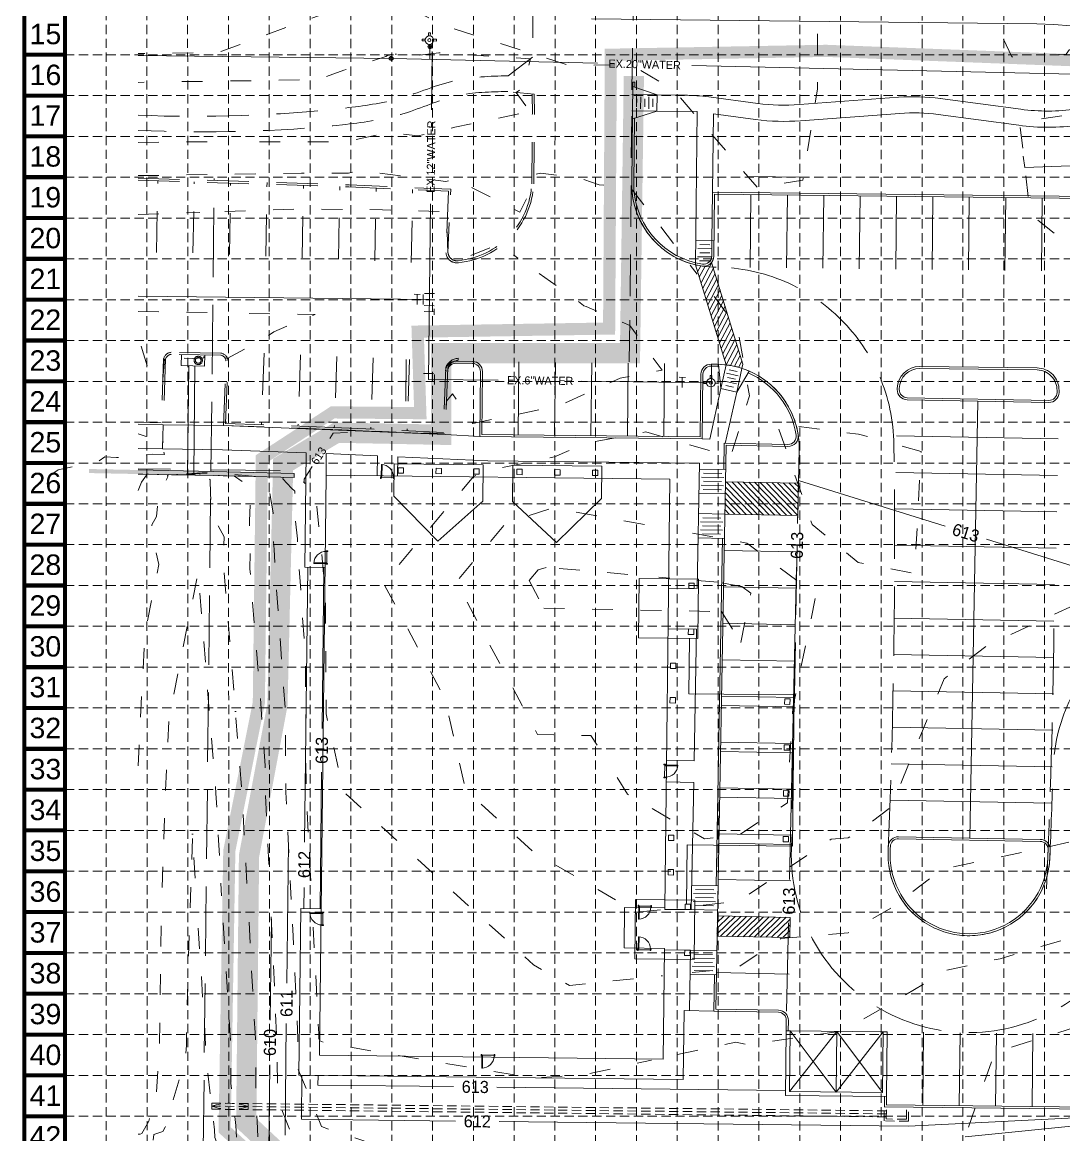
# Model space of a CAD drawing. Header units: feet. Extents: x 1898 to 2302, y -2928 to -2281.
# Drawn here: x 1897.6 to 2155.1, y -2709.8 to -2434.9 of the extents above; entities that cross this region are included whole.
import ezdxf
from ezdxf.enums import TextEntityAlignment as Align

# ---------------------------------------------------------------- set-up
doc = ezdxf.new("R2010")
doc.units = ezdxf.units.FT
doc.header["$MEASUREMENT"] = 0
for name, pattern in [('DGN Style 2', [17.110434, 10.26626, -6.844173]), ('DGN Style 3', [23.954607, 17.110434, -6.844173]), ('DGN Style 5', [11.977304, 5.13313, -6.844173]), ('HIDDEN', [1.143, 0.762, -0.381])]:
    doc.linetypes.add(name, pattern=pattern)
doc.layers.get('0').update_dxf_attribs({"lineweight": 0})
for name, color, linetype in [('BASE', 7, 'Continuous'), ('GRID', 254, 'HIDDEN'), ('SILT FENCE', 200, 'Continuous')]:
    doc.layers.add(name, color=color, linetype=linetype)
for name, color, linetype, lineweight in [('Level 1', 7, 'Continuous', 0), ('Level 17', 7, 'Continuous', 0), ('Level 25', 7, 'Continuous', 0), ('Level 35', 7, 'Continuous', 0), ('Level 38', 7, 'Continuous', 0), ('Level 4', 7, 'Continuous', 0), ('Level 41', 7, 'Continuous', 0), ('Level 43', 7, 'Continuous', 0), ('Level 5', 7, 'Continuous', 0), ('LIMITS OF DISTURBANCE', 1, 'HIDDEN', 0)]:
    doc.layers.add(name, color=color, linetype=linetype, lineweight=lineweight)
doc.styles.get("Standard").update_dxf_attribs({"font": 'ARIAL.TTF'})
doc.styles.add('Style-ENGINEERING', font='ENGINEERING.shx')

# ---------------------------------------------------------------- blocks, each defined once
blk = doc.blocks.new('Opening-Door_Single')
at = {"color": 0, "linetype": 'ByBlock', "lineweight": -2}
blk.add_line((0.508, -0.60325), (9.652, -0.60325), dxfattribs=at)
at = {"color": 0, "linetype": 'ByBlock', "lineweight": -2, "flags": 128}
for points in [[(0.508, 0), (0, 0), (0, -1.2065), (0.508, -1.2065)], [(10.16, 0), (9.652, 0), (9.652, -1.2065), (10.16, -1.2065)], [(1.016, -1.2065), (0.508, -1.2065), (0.508, -10.3505), (1.016, -10.3505)]]:
    blk.add_lwpolyline(points, close=True, dxfattribs=at)
at = {"color": 0, "linetype": 'ByBlock', "lineweight": -2}
blk.add_arc((0.508, -1.2065), 9.144, 270, 360, dxfattribs=at)

msp = doc.modelspace()

# ---------------------------------------------------------------- hatches: boundary and pattern name
at = {"layer": 'Level 35', "linetype": 'DGN Style 2', "lineweight": 0}
h = msp.add_hatch(dxfattribs=at)
h.set_pattern_fill('AR-SAND', scale=0.164042, style=0)
h.set_pattern_definition([(396.84639, (0, 0), (-0.02050459, 0.9637085), [0, -0.76, 0, -0.85, 0, -0.8125]), (366.84639, (0, 0), (0.90092747, 1.40088693), [0, -0.41, 0, -0.685, 0, -0.2625]), (686.84639, (-0.615, 0.007), (1.5570019, -0.01493281), [0, -0.25, 0, -0.9, 0, -1.175]), (676.84639, (-0.615, 0.007), (1.5079715, 0.42166316), [0, -0.125, 0, -0.59, 0, -0.675])])
h.paths.add_polyline_path([(1964.88, -2546.38), (1944.91, -2545.89), (1914.11, -2545.27), (1914.09, -2546.27), (1944.89, -2546.89), (1964.85, -2547.38)])

# ---------------------------------------------------------------- linework, layer by layer
at = {"layer": 'BASE', "const_width": 1.01}
for points in [[(2301.68, -2927.16), (2301.68, -2281.48), (1898.13, -2281.48), (1898.13, -2927.16)], [(2291.59, -2917.07), (2291.59, -2291.57), (1908.22, -2291.57), (1908.22, -2917.07)]]:
    msp.add_lwpolyline(points, close=True, dxfattribs=at)
for points in [[(1908.22, -2442.9), (1898.13, -2442.9)], [(1908.22, -2452.99), (1898.13, -2452.99)], [(1908.22, -2463.08), (1898.13, -2463.08)], [(1908.22, -2473.16), (1898.13, -2473.16)], [(1908.22, -2483.25), (1898.13, -2483.25)], [(1908.22, -2493.34), (1898.13, -2493.34)], [(1908.22, -2503.43), (1898.13, -2503.43)], [(1908.22, -2513.52), (1898.13, -2513.52)], [(1908.22, -2523.61), (1898.13, -2523.61)], [(1908.22, -2533.7), (1898.13, -2533.7)], [(1908.22, -2543.79), (1898.13, -2543.79)], [(1908.22, -2553.87), (1898.13, -2553.87)], [(1908.22, -2563.96), (1898.13, -2563.96)], [(1908.22, -2574.05), (1898.13, -2574.05)], [(1908.22, -2584.14), (1898.13, -2584.14)], [(1908.22, -2594.23), (1898.13, -2594.23)], [(1908.22, -2604.32), (1898.13, -2604.32)], [(1908.22, -2614.41), (1898.13, -2614.41)], [(1908.22, -2624.49), (1898.13, -2624.49)], [(1908.22, -2634.58), (1898.13, -2634.58)], [(1908.22, -2644.67), (1898.13, -2644.67)], [(1908.22, -2654.76), (1898.13, -2654.76)], [(1908.22, -2664.85), (1898.13, -2664.85)], [(1908.22, -2674.94), (1898.13, -2674.94)], [(1908.22, -2685.03), (1898.13, -2685.03)], [(1908.22, -2695.12), (1898.13, -2695.12)], [(1908.22, -2705.2), (1898.13, -2705.2)]]:
    msp.add_lwpolyline(points, dxfattribs=at)
at = {"layer": 'GRID', "color": 253, "linetype": 'HIDDEN', "lineweight": 0, "ltscale": 3}
for p, q in [((1918.4, -2876.71), (1918.35, -2291.95)), ((1928.53, -2876.71), (1928.41, -2291.95)), ((1938.59, -2876.71), (1938.5, -2291.98)), ((1948.73, -2876.72), (1948.58, -2291.99)), ((1958.73, -2876.72), (1958.69, -2291.91)), ((1968.76, -2876.72), (1968.79, -2291.93)), ((1978.92, -2876.72), (1978.87, -2291.97)), ((1989.05, -2876.72), (1988.94, -2291.96)), ((1999.06, -2876.72), (1999.06, -2291.97)), ((2009.17, -2876.73), (2009.16, -2291.97)), ((2019.2, -2876.73), (2019.22, -2291.97)), ((2029.29, -2876.73), (2029.35, -2291.99)), ((2039.37, -2876.73), (2039.37, -2291.57)), ((2049.46, -2876.73), (2049.46, -2291.57)), ((2059.55, -2876.73), (2059.55, -2291.57)), ((2069.64, -2876.74), (2069.64, -2291.57)), ((2079.73, -2876.74), (2079.73, -2291.57)), ((2089.82, -2876.74), (2089.82, -2291.57)), ((2099.91, -2876.74), (2099.91, -2291.57)), ((2110, -2876.74), (2110, -2291.57)), ((2120.08, -2876.74), (2120.08, -2291.57)), ((2130.17, -2876.74), (2130.17, -2291.57)), ((2140.26, -2876.75), (2140.26, -2291.57)), ((2150.35, -2876.75), (2150.35, -2291.57)), ((1908.22, -2442.9), (2291.59, -2442.9)), ((1908.22, -2452.99), (2291.59, -2452.99)), ((1908.22, -2463.08), (2291.59, -2463.08)), ((1908.22, -2473.16), (2291.59, -2473.16)), ((1908.22, -2483.25), (2291.59, -2483.25)), ((1908.22, -2493.34), (2291.59, -2493.34)), ((1908.22, -2503.43), (2291.59, -2503.43)), ((1908.22, -2513.52), (2291.59, -2513.52)), ((1908.22, -2523.61), (2291.59, -2523.61)), ((1908.22, -2533.7), (2291.59, -2533.7)), ((1908.22, -2543.79), (2291.59, -2543.79)), ((1908.22, -2553.87), (2291.59, -2553.87)), ((1908.22, -2563.96), (2291.59, -2563.96)), ((1908.22, -2574.05), (2291.59, -2574.05)), ((1908.22, -2584.14), (2291.59, -2584.14)), ((1908.22, -2594.23), (2291.59, -2594.23)), ((1908.22, -2604.32), (2291.59, -2604.32)), ((1908.22, -2614.41), (2291.59, -2614.41)), ((1908.22, -2624.49), (2291.59, -2624.49)), ((1908.22, -2634.58), (2291.59, -2634.58)), ((1908.22, -2644.67), (2291.59, -2644.67)), ((1908.22, -2654.76), (2291.59, -2654.76)), ((1908.22, -2664.85), (2291.59, -2664.85)), ((1908.22, -2674.94), (2291.59, -2674.94)), ((1908.22, -2685.03), (2291.59, -2685.03)), ((1908.22, -2695.12), (2291.59, -2695.12)), ((1908.22, -2705.2), (2291.59, -2705.2))]:
    msp.add_line(p, q, dxfattribs=at)
at = {"layer": 'Level 1', "color": 43, "linetype": 'DGN Style 5', "lineweight": 0}
for p, q in [((2025.13, -2570.22), (2022.92, -2572.83)), ((2027.13, -2569.58), (2025.13, -2570.22)), ((2047.37, -2571.32), (2027.13, -2569.58)), ((2022.92, -2572.83), (2026.54, -2579.64)), ((2069.62, -2573.23), (2055.03, -2571.98)), ((2075.53, -2574.31), (2069.62, -2573.23)), ((2077.76, -2575.97), (2075.53, -2574.31)), ((2075.25, -2588.14), (2077.76, -2575.97)), ((2026.54, -2579.64), (2070.51, -2580.51)), ((2070.51, -2580.51), (2075.25, -2588.14))]:
    msp.add_line(p, q, dxfattribs=at)
at = {"layer": 'Level 1', "color": 43, "linetype": 'DGN Style 5', "lineweight": 0, "flags": 128}
for points in [[(1944.3, -2399.37), (1959.96, -2399.55), (1968.66, -2401.92), (1968.94, -2402.48), (1975.34, -2407.61), (1978.35, -2408.97), (1975.57, -2414.57), (1973.48, -2418.53), (1975.88, -2421.95), (1982.06, -2424.5), (1993.66, -2431.52), (1993.66, -2431.52), (2002.51, -2435.94), (2023.8, -2442.67), (2032.32, -2445.41), (2035.01, -2445.54), (2046.75, -2445.34), (2048.44, -2445.51), (2058.74, -2451.67), (2079.36, -2475.69), (2090.59, -2473.86), (2094.19, -2451.37), (2094.2, -2432.58), (2103.67, -2411.2), (2104.97, -2411.04), (2111.15, -2411.62), (2126.86, -2419.92), (2131.62, -2420.9), (2142.25, -2443.41), (2145.12, -2443.27)], [(1943.1, -2403.4), (1951.84, -2403.5), (1957.66, -2405.08), (1958.39, -2406.56), (1958.39, -2406.56), (1964.51, -2411.47), (1961.43, -2417.3), (1972.28, -2432.81), (1965.69, -2435.13), (1946.14, -2442.32), (1926.27, -2442.61)], [(2151.99, -2442.93), (2155.73, -2442.74), (2160.71, -2436.09), (2161.68, -2436.05), (2173.94, -2432.42), (2175.07, -2431.79), (2175.44, -2432.38), (2176.23, -2432.87), (2177.08, -2447.63), (2182.82, -2450.93), (2182.62, -2452.78), (2183.1, -2452.92), (2185.19, -2454.85), (2188.01, -2459.59), (2179.42, -2454.68), (2167.14, -2457.25), (2155.82, -2457.81), (2144.2, -2459.5), (2146.85, -2482.36), (2175.21, -2504.5), (2183.21, -2513.77), (2194.68, -2527.22), (2200.96, -2528.94), (2210.65, -2529.82), (2211.24, -2530.46), (2223.24, -2534.96), (2225.12, -2535.12), (2225.24, -2533.58), (2225.64, -2527.39), (2226.02, -2519.97), (2226.15, -2517.87), (2237.02, -2523.96), (2237.79, -2524.32), (2243.62, -2527.45), (2249.44, -2530.01), (2249.92, -2539.32), (2250.05, -2542.37), (2258.66, -2546.86), (2259.26, -2547.25)], [(1956.25, -2464.43), (1977.84, -2464.39), (1988.43, -2462.07), (1995.42, -2462.95), (2004.54, -2460.79), (2022.27, -2457.15), (2021.94, -2455.88), (2023.24, -2457.04), (2019.72, -2452.22), (2021.58, -2451.02), (2023.26, -2443.93), (2005.69, -2442.75), (2000.64, -2442.45), (2000.64, -2442.45), (2000.64, -2442.45), (2000.64, -2442.45), (1995.9, -2443), (1992.54, -2442.96), (1989.98, -2442.8), (1989.98, -2442.8), (1989.58, -2442.68), (1988.9, -2442.8), (1988.44, -2442.98), (1987.94, -2443.11), (1987.5, -2443.33), (1977.13, -2446.73), (1970.77, -2449.07), (1933.92, -2449.6)], [(1927.73, -2449.69), (1926.27, -2449.72)], [(1926.27, -2464.58), (1934.96, -2464.46), (1950.12, -2464.44)], [(1926.27, -2472.78), (1966.68, -2472.19), (1978.27, -2472.17), (1981.13, -2471.54), (2002.38, -2474.24), (2003.7, -2473.92), (2006.62, -2473.32), (2008.88, -2475.79), (2020.61, -2481.81), (2024.18, -2474.78), (2024.24, -2473.28), (2024.29, -2472.48), (2025.75, -2472.14), (2035.45, -2473.39), (2040.24, -2475.02), (2048.14, -2475.9), (2064.47, -2497.16)], [(1926.27, -2482.39), (1941.5, -2481.87)], [(1947.69, -2481.66), (1967.75, -2480.97), (1978.18, -2481.15), (1979.34, -2480.92), (1986.66, -2481.26), (2002.54, -2481.71), (2002.87, -2491.85), (2002.89, -2491.89), (2003.93, -2493.51), (2005.4, -2493.81), (2015.4, -2489.73), (2020.18, -2493.16)], [(2025.42, -2496.92), (2035.02, -2503.81), (2036.38, -2504.9), (2036.5, -2504.91), (2037.05, -2505.1), (2047.8, -2509.78), (2055.8, -2520.87), (2045.42, -2522.84), (2030.19, -2529.68), (2009, -2534.01), (2003.98, -2526.67), (2002.53, -2528.52), (2001.97, -2536.54), (1983.12, -2535.89), (1974.46, -2536.44), (1972.73, -2539.19)], [(2068.68, -2502.65), (2069.02, -2503.09), (2074.54, -2510.69), (2077.39, -2527.2), (2072.75, -2542.23), (2051.81, -2536.12), (2036.54, -2539.02), (2029.24, -2542.3), (2015.08, -2545.19), (2009.28, -2547.06), (1986.92, -2573.43), (2002.08, -2601.92), (2007.21, -2624.6), (2024.23, -2640.08), (2049.58, -2654.79), (2058.79, -2653.81)], [(1926.27, -2506.35), (1947.77, -2506.71)], [(1953.7, -2506.81), (1970.07, -2507.08), (1959.79, -2511.35), (1959.79, -2511.35), (1956.88, -2513.35), (1948.25, -2517.97), (1947.91, -2517.22), (1947.83, -2517.17), (1946.44, -2516.56), (1945.76, -2516.57), (1942.56, -2516.72), (1942.48, -2517.83), (1939.83, -2517.94), (1937.22, -2517.83), (1937.19, -2516.66), (1934.96, -2516.41), (1934.43, -2516.41), (1934.27, -2516.47), (1933.27, -2517.11), (1933.1, -2517.44), (1932.76, -2518.04), (1932.31, -2523.85), (1929.4, -2522.67), (1926.27, -2512.4)], [(2115.16, -2539.61), (2119.86, -2540.91), (2118.25, -2571.05), (2104.25, -2568.4), (2104.25, -2568.4), (2092.91, -2558.99), (2084.24, -2534.12), (2104.36, -2536.65), (2108.18, -2537.69)], [(1905.22, -2546.34), (1906.51, -2545.44), (1916.48, -2543.36), (1918.04, -2542.24), (1920.95, -2542.46), (1929.87, -2541.64), (1932.8, -2541.7), (1932.48, -2540.45), (1932.36, -2538.64), (1932.36, -2538.64), (1926.27, -2536.59)], [(1969.28, -2544.67), (1967.33, -2547.79), (1967.31, -2548.54), (1967.17, -2548.48), (1970.37, -2551.48), (1970.45, -2554.51), (1972.14, -2571.2), (1972.27, -2573.29), (1972.57, -2577.48), (1972.75, -2605.74), (1977.13, -2625.13), (2024.01, -2667.76), (2032.9, -2672.92), (2055.92, -2670.48)], [(1926.27, -2546.51), (1927.4, -2546.54), (1934.53, -2546.68), (1935.5, -2546.69), (1935.94, -2546.65), (1935.94, -2546.65), (1943.32, -2546.1), (1943.32, -2546.1), (1943.83, -2546.07), (1955.64, -2547.15), (1955.64, -2547.15), (1959.16, -2547.24), (1962.1, -2547.31), (1962.09, -2547.68), (1964.21, -2549.99), (1964.98, -2550.71), (1965.14, -2557.39), (1965.66, -2562.49), (1966.24, -2572.02), (1967.6, -2591.18), (1967.82, -2625.17), (1969.2, -2651.9)], [(1926.27, -2546.51), (1934.53, -2546.68), (1936.8, -2546.71), (1937.82, -2546.62), (1940.96, -2546.39), (1940.96, -2546.39), (1941.58, -2546.34), (1942.65, -2546.27), (1950.94, -2547.03), (1950.94, -2547.03), (1957.66, -2547.2), (1958.28, -2547.66), (1958.27, -2548.31), (1959.7, -2556.06), (1959.56, -2558.45), (1959.87, -2565.19), (1960.21, -2570.76), (1962.64, -2604.88), (1962.77, -2625.11), (1964.14, -2651.62)], [(1926.27, -2550.61), (1926.92, -2548.93), (1927.11, -2548.51), (1927.1, -2548.5), (1928.36, -2546.8), (1928.34, -2546.55), (1934.53, -2546.68), (1938.09, -2546.72), (1939.7, -2546.59), (1939.68, -2546.5), (1939.88, -2546.42), (1939.84, -2546.58), (1941.46, -2546.47), (1946.25, -2546.91), (1946.25, -2546.91), (1950.11, -2547.01), (1953.88, -2549.76), (1953.88, -2549.89), (1954.16, -2551.44), (1953.78, -2558.1), (1954.01, -2563.22), (1953.92, -2569.95), (1956.37, -2600.25), (1957.67, -2618.58), (1957.72, -2625.05), (1958.3, -2636.39), (1958.87, -2648.98)], [(1926.27, -2618.58), (1927.92, -2586.25), (1931.39, -2568.84), (1929.47, -2560.78), (1929.66, -2559.06), (1930.78, -2557.02), (1931.33, -2552.36), (1933.62, -2547.19), (1933.56, -2546.92), (1933.73, -2546.69), (1933.73, -2546.66), (1934.53, -2546.68), (1939.39, -2546.74), (1939.83, -2546.7), (1940.28, -2546.67), (1941.55, -2546.79), (1941.55, -2546.79), (1942.57, -2546.82), (1944.05, -2547.89), (1944.17, -2551.4), (1944.42, -2554.62), (1945.47, -2558.27), (1947.53, -2562.04), (1947.44, -2569.48), (1950.33, -2605.23), (1950.33, -2605.23), (1951.94, -2625.16), (1953.29, -2650.01)], [(2065.96, -2653.05), (2074.61, -2652.13), (2097.58, -2636.77), (2101.81, -2636.4), (2104.61, -2634.78), (2112.4, -2628.77), (2125.52, -2597.08), (2136.11, -2588.92), (2158.32, -2578.61), (2167.52, -2574.96), (2179.22, -2571.28), (2190.35, -2549.71), (2200.74, -2552.55), (2205.83, -2553.01), (2211.39, -2558.92), (2216.33, -2560.77), (2224.69, -2561.45), (2225.22, -2554.63), (2225.72, -2546.97), (2231, -2550.87), (2237.34, -2554.09), (2243.55, -2554.51), (2249.04, -2556.92), (2249.25, -2561.08), (2249.64, -2569.88), (2255.01, -2572.69)], [(2051.44, -2558.97), (2031.42, -2555.34), (2028.27, -2555.06), (2017.21, -2558.64), (2004.92, -2573.13), (2025.01, -2610.87), (2038.23, -2611.13), (2041.14, -2615.81)], [(2044.67, -2621.48), (2047.25, -2625.63), (2066.26, -2636.66), (2074.82, -2635.75), (2086.77, -2627.75), (2088.09, -2604.31), (2093.87, -2576.32), (2076.73, -2563.57), (2059.38, -2560.42)], [(1932.23, -2648.69), (1932.96, -2625.88), (1933.94, -2606.67), (1941.1, -2570.79), (1945.51, -2625.42), (1945.51, -2625.42), (1946.9, -2650.74)], [(2063.27, -2669.7), (2074.4, -2668.52), (2085.15, -2661.32), (2101.82, -2659.89), (2112.87, -2653.5), (2124.84, -2644.26), (2172.55, -2634.05), (2175.08, -2633.29), (2175.48, -2632.98), (2175.82, -2632.73), (2176.72, -2631.36), (2187.38, -2599.7), (2197.98, -2578.8), (2199.48, -2575.88), (2200.51, -2576.16), (2201.02, -2576.21), (2203.44, -2578.78), (2209.3, -2588.76), (2211.12, -2589.05), (2213.8, -2588.94), (2224.15, -2589.99), (2224.32, -2587.6), (2224.95, -2578.83), (2225.2, -2575.68), (2225.27, -2574.68), (2231.07, -2578.97), (2236.84, -2583.47), (2237.92, -2583.83), (2248.58, -2584.59), (2248.64, -2586.1), (2249.02, -2598.01), (2261.55, -2601.09), (2265.75, -2606.96)], [(2059.6, -2689.99), (2074.06, -2686.87), (2076.8, -2687.53), (2101.81, -2683.91), (2102.49, -2683.94), (2103.3, -2682.52), (2121.13, -2672.21), (2124.79, -2669.39), (2139.37, -2666.27), (2173.59, -2656.13), (2178.96, -2651.83), (2183.54, -2648.47), (2195.69, -2630.06), (2197.75, -2623.94), (2200.29, -2618.92), (2201.99, -2621.82), (2209.86, -2623.06), (2221.46, -2622.62), (2223.4, -2622.81), (2224.09, -2613.39), (2224.48, -2607.92), (2231.42, -2608.87), (2236.15, -2612.55), (2244.38, -2615.3), (2247.84, -2615.55), (2248.27, -2624.97), (2248.32, -2626.44), (2249.86, -2626.82), (2252.55, -2630.58), (2258.98, -2639.04)], [(1941.16, -2658.72), (1942.95, -2687.4), (1942.97, -2690.15), (1945.18, -2708.56), (1945.26, -2710.5), (1947.03, -2714.76), (1940.88, -2716.3), (1939.4, -2716.28), (1935.73, -2714.91), (1926.76, -2716.52), (1929.96, -2711.79), (1930.15, -2709.75), (1932.36, -2709.01), (1932.98, -2707.88), (1937.99, -2690.97), (1938.2, -2687.75), (1938.32, -2679.21), (1939.72, -2635.52), (1939.72, -2635.52), (1940.76, -2652.27)], [(2049.34, -2722.58), (2063.95, -2721.6), (2072.83, -2719.69), (2098.37, -2725.84), (2100.85, -2725.48), (2124.26, -2726.39), (2126.18, -2723.03), (2138.08, -2689.42), (2163.02, -2681.65), (2172.1, -2678.97), (2182.44, -2670.68), (2191.26, -2664.21), (2200.08, -2650.85), (2205.54, -2651.61), (2209.84, -2651.21), (2214.33, -2652.48), (2222.1, -2652.25), (2222.58, -2647.75), (2223.44, -2639.9), (2225.73, -2640.55), (2235.12, -2641.58), (2237.87, -2642.25), (2246.7, -2645.16), (2246.84, -2651.02), (2246.86, -2656.76), (2254.66, -2669.18)], [(1926.27, -2709.65), (1926.81, -2709.63), (1927.18, -2709.5), (1928.91, -2706.39), (1930.77, -2700.12), (1931.55, -2688.17), (1931.97, -2656.55), (1932.02, -2655.15)], [(1953.69, -2657.29), (1955.18, -2684.52), (1955.3, -2686.38), (1955.45, -2703.99), (1955.73, -2706.39), (1955.99, -2713.32), (1956.26, -2713.97), (1941.07, -2717.78), (1937.42, -2717.74), (1936.08, -2717.23), (1929.82, -2718.36), (1929.21, -2718.71), (1926.27, -2718.75)], [(1947.29, -2657.45), (1949.12, -2686.89), (1949.21, -2697.07), (1950.46, -2707.48), (1950.63, -2711.91), (1951.64, -2714.37), (1940.97, -2717.04), (1938.41, -2717.01), (1935.9, -2716.07), (1926.27, -2717.8)], [(1959.19, -2655.96), (1960.55, -2686.16), (1960.76, -2701.12), (1972.07, -2728.93), (1972.71, -2729.15)], [(1964.46, -2657.74), (1964.6, -2660.59), (1965.75, -2685.96), (1965.85, -2693.59), (1971.62, -2707.77), (2016.6, -2722.94), (2024.4, -2724.25), (2043.35, -2722.98)], [(1969.55, -2658.5), (1970.91, -2684.78), (1970.95, -2685.76), (1970.95, -2686.05), (1971.18, -2686.6), (1972.9, -2687.18), (2024.05, -2695.8), (2036.51, -2694.96), (2053.18, -2691.37)]]:
    msp.add_lwpolyline(points, dxfattribs=at)
at = {"layer": 'Level 17', "color": 7, "linetype": 'Continuous', "lineweight": 0}
for p, q in [((1971.1, -2690.1), (1972.73, -2546.78)), ((1972.73, -2546.78), (2057.72, -2547.75)), ((2057.72, -2547.75), (2056.52, -2653.74)), ((2062.61, -2587.14), (2062.45, -2600.81)), ((2062.45, -2600.81), (2088.45, -2601.1)), ((2088.45, -2601.1), (2088.03, -2638.43)), ((2062.03, -2638.14), (2061.86, -2652.8)), ((2088.03, -2638.43), (2062.03, -2638.14)), ((2046.4, -2663.63), (2046.52, -2653.63)), ((2046.52, -2653.63), (2056.52, -2653.74)), ((2056.4, -2663.74), (2046.4, -2663.63)), ((2056.4, -2663.74), (2056.09, -2691.07)), ((2056.09, -2691.07), (1971.1, -2690.1))]:
    msp.add_line(p, q, dxfattribs=at)
for points in [[(2011.6, -2544.22), (1989.6, -2543.97), (1989.51, -2551.97), (2000.38, -2563.1), (2011.49, -2553.22)], [(1990.57, -2546.32), (1990.59, -2544.98), (1991.92, -2545), (1991.9, -2546.33)], [(1999.9, -2546.42), (1999.92, -2545.09), (2001.25, -2545.11), (2001.24, -2546.44)], [(2009.24, -2546.53), (2009.25, -2545.2), (2010.58, -2545.21), (2010.57, -2546.54)], [(2018.93, -2544.31), (2040.93, -2544.56), (2040.84, -2552.56), (2029.71, -2563.43), (2018.83, -2553.31)], [(2019.9, -2546.65), (2019.92, -2545.32), (2021.25, -2545.33), (2021.23, -2546.67)], [(2029.23, -2546.76), (2029.25, -2545.42), (2030.58, -2545.44), (2030.57, -2546.77)], [(2038.57, -2546.86), (2038.58, -2545.53), (2039.92, -2545.55), (2039.9, -2546.88)], [(2064.61, -2587.16), (2064.78, -2572.5), (2050.11, -2572.33), (2049.94, -2587)], [(2062.42, -2574.8), (2062.43, -2573.47), (2063.76, -2573.49), (2063.75, -2574.82)], [(2062.29, -2586.14), (2062.3, -2584.8), (2063.64, -2584.82), (2063.62, -2586.15)], [(2057.86, -2594.59), (2057.87, -2593.25), (2059.21, -2593.27), (2059.19, -2594.6)], [(2057.76, -2603.09), (2057.78, -2601.75), (2059.11, -2601.77), (2059.09, -2603.1)], [(2086.09, -2603.41), (2086.11, -2602.08), (2087.44, -2602.09), (2087.42, -2603.43)], [(2085.96, -2614.74), (2085.98, -2613.41), (2087.31, -2613.42), (2087.3, -2614.76)], [(2085.83, -2626.08), (2085.85, -2624.74), (2087.18, -2624.76), (2087.17, -2626.09)], [(2057.37, -2637.08), (2057.39, -2635.75), (2058.72, -2635.77), (2058.71, -2637.1)], [(2085.7, -2637.41), (2085.72, -2636.07), (2087.05, -2636.09), (2087.04, -2637.42)], [(2057.28, -2645.58), (2057.29, -2644.25), (2058.62, -2644.27), (2058.61, -2645.6)], [(2063.7, -2666.49), (2063.87, -2651.83), (2049.21, -2651.66), (2049.04, -2666.32)], [(2061.51, -2654.13), (2061.53, -2652.8), (2062.86, -2652.81), (2062.84, -2654.15)], [(2061.38, -2665.47), (2061.4, -2664.13), (2062.73, -2664.15), (2062.72, -2665.48)]]:
    msp.add_lwpolyline(points, close=True, dxfattribs=at)
at = {"layer": 'Level 25', "color": 7, "linetype": 'DGN Style 3', "lineweight": 0}
for p, q in [((2048.3, -2474.64), (2048.58, -2449.64)), ((1942.37, -2713.44), (1945.11, -2473.46)), ((2068.56, -2495.37), (2069.15, -2495.38)), ((1992.55, -2518.19), (1992.43, -2528.5)), ((2068.04, -2519.37), (2067.93, -2529.36)), ((2089.66, -2540.26), (2087.84, -2637.71)), ((1944.29, -2545.46), (1964.28, -2545.68))]:
    msp.add_line(p, q, dxfattribs=at)
at = {"layer": 'Level 25', "color": 5, "linetype": 'Continuous', "lineweight": 0}
msp.add_line((1926.27, -2545.25), (1934.29, -2545.34), dxfattribs=at)
at = {"layer": 'Level 25', "color": 7, "linetype": 'DGN Style 3', "lineweight": 0}
for centre, radius, start, end in [((2068.8, -2474.87), 20.5, 179.3464, 269.3464), ((2068.64, -2539.87), 44.5, 0.7397, 89.3464), ((2069.17, -2539.88), 20.5, 358.9278, 449.3464), ((272.79, -2563.06), 1840.5, 357.62633, 360.73968), ((2196.91, -2621.21), 44.5, 89.3464, 178.2689), ((272.79, -2563.06), 1880, 357.38032, 359.33977), ((272.79, -2563.06), 1880.5, 357.61139, 358.26893), ((2131.67, -2640.6), 43.93, 176.2366, 357.6114), ((2131.67, -2640.6), 20, 176.2366, 357.6114)]:
    msp.add_arc(centre, radius, start, end, dxfattribs=at)
at = {"layer": 'Level 35', "color": 7, "linetype": 'DGN Style 2', "lineweight": 0}
for p, q in [((2023.96, -2411.37), (2023.79, -2443.53)), ((2048.34, -2451.57), (2049, -2412.78)), ((2017.72, -2448.08), (2023.79, -2443.53)), ((2047.92, -2502.57), (2048.34, -2451.57)), ((1926.27, -2473.89), (1978.4, -2475.55)), ((1930.84, -2491.8), (1931.15, -2474.01)), ((1939.84, -2491.89), (1940.15, -2474.33)), ((1948.83, -2492.28), (1949.14, -2474.62)), ((1957.83, -2492.66), (1958.15, -2474.49)), ((1966.82, -2493.05), (1967.14, -2475.19)), ((1975.82, -2493.44), (1976.13, -2475.48)), ((1978.4, -2475.55), (2003.04, -2476.63)), ((1984.81, -2493.83), (1985.13, -2475.85)), ((1993.81, -2494.22), (1994.12, -2476.24)), ((2003.04, -2476.63), (2002.38, -2491.86)), ((2047.64, -2518.79), (2047.92, -2502.57)), ((1932.56, -2518), (1932.01, -2533.85)), ((1933.06, -2518.08), (1932.49, -2534.36)), ((1957.44, -2516.67), (1956.79, -2534.36)), ((1966.43, -2517.06), (1965.78, -2534.68)), ((1975.42, -2517.45), (1974.78, -2535.01)), ((1984.41, -2517.83), (1983.77, -2535.42)), ((2005.41, -2518.41), (2005.37, -2517.92)), ((1947.35, -2534.52), (1948.01, -2518.57)), ((1947.87, -2534.04), (1948.51, -2518.56)), ((1993.4, -2518.22), (1992.76, -2535.82)), ((2002.34, -2520.19), (2001.75, -2536.23)), ((2002.83, -2520.29), (2002.23, -2536.75)), ((1932.01, -2533.85), (1926.27, -2533.71)), ((1932.49, -2534.36), (1926.27, -2534.21)), ((1932.49, -2534.36), (1932.31, -2540.31)), ((1974.44, -2535.49), (1947.35, -2534.52)), ((1974.46, -2534.99), (1947.87, -2534.04)), ((2002.23, -2536.75), (1974.44, -2535.49)), ((2001.75, -2536.23), (1974.46, -2534.99)), ((1932.31, -2540.31), (1926.27, -2540.19)), ((1964.85, -2547.38), (1964.88, -2546.38))]:
    msp.add_line(p, q, dxfattribs=at)
at = {"layer": 'Level 35', "color": 7, "linetype": 'DGN Style 2', "lineweight": 0, "flags": 128}
for points in [[(2024.09, -2474.8), (2024.23, -2457.5), (2024.2, -2452.68), (2017.64, -2452)], [(2023.59, -2474.79), (2023.73, -2457.5), (2023.7, -2452.63)], [(1926.27, -2473.39), (1978.42, -2475.05), (2003.56, -2476.15), (2002.88, -2491.85)], [(1946.76, -2516.61), (1934.44, -2516.43)], [(1946.7, -2517.11), (1934.47, -2516.93)]]:
    msp.add_lwpolyline(points, dxfattribs=at)
at = {"layer": 'Level 35', "color": 5, "linetype": 'Continuous', "lineweight": 0, "flags": 128}
for points in [[(1926.27, -2545.51), (1944.91, -2545.89), (1964.88, -2546.38)], [(1926.27, -2546.51), (1944.89, -2546.89), (1964.85, -2547.38)]]:
    msp.add_lwpolyline(points, dxfattribs=at)
at = {"layer": 'Level 35', "color": 7, "linetype": 'DGN Style 2', "lineweight": 0}
for centre, radius, start, end in [((2003.43, -2473.71), 20.19, 275.6, 356.9404), ((2003.43, -2473.71), 20.69, 275.6309, 356.972), ((2005.08, -2491.62), 2.71, 185.0548, 278.0227), ((2005.08, -2491.62), 2.21, 185.8641, 278.2812), ((1934.66, -2518.6), 2.18, 95.8762, 164.1455), ((1934.66, -2518.6), 1.68, 96.8158, 162.2103), ((1946.37, -2518.73), 1.65, 5.6202, 78.3498), ((1946.37, -2518.73), 2.15, 4.6249, 79.6889), ((2005.61, -2521.39), 3.49, 93.8829, 159.7598), ((2005.61, -2521.39), 2.99, 93.8829, 158.286)]:
    msp.add_arc(centre, radius, start, end, dxfattribs=at)
for points, knots in [([(1926.27, -2457.84), (1943.36, -2458.53), (1965, -2457.86), (1991.32, -2454.29), (2004.04, -2448.48), (2013.3, -2448.21), (2017.72, -2448.08)], [55.418015, 55.418015, 55.418015, 55.418015, 106.614958, 120.345361, 134.700838, 147.851473, 147.851473, 147.851473, 147.851473]), ([(2017.64, -2452), (2013.38, -2452.06), (2004.49, -2452.19), (1991.9, -2458.22), (1965.42, -2462), (1943.44, -2462.22), (1926.27, -2461.64)], [0, 0, 0, 0, 12.64724, 26.390195, 41.041896, 92.413923, 92.413923, 92.413923, 92.413923])]:
    msp.add_open_spline(points, degree=3, knots=knots, dxfattribs=at)
at = {"layer": 'Level 38', "color": 7, "linetype": 'Continuous', "lineweight": 0}
for p, q in [((2048.3, -2474.64), (2048.58, -2449.64)), ((2048.57, -2450.75), (2054.55, -2452.82)), ((2049.08, -2449.64), (2048.58, -2449.64)), ((2049.07, -2450.92), (2049.08, -2449.64)), ((2048.33, -2452.75), (2054.55, -2452.82)), ((2049.51, -2455.76), (2049.54, -2453.76)), ((2050.51, -2456.27), (2050.54, -2453.27)), ((2051.51, -2455.78), (2051.54, -2453.78)), ((2052.51, -2456.3), (2052.54, -2453.3)), ((2053.51, -2455.81), (2053.54, -2453.81)), ((2054.5, -2456.82), (2054.55, -2452.82)), ((2054.55, -2452.82), (2061.36, -2452.9)), ((2079.45, -2454.94), (2067.38, -2453.33)), ((2114.25, -2453.41), (2089.76, -2455.23)), ((2144.5, -2456.37), (2124.59, -2453.71)), ((2048.3, -2456.75), (2054.5, -2456.82)), ((2048.48, -2458.75), (2054.5, -2456.82)), ((2054.5, -2456.82), (2064.5, -2456.93)), ((2064.07, -2494.82), (2064.5, -2456.93)), ((2068.27, -2476.87), (2068.49, -2457.51)), ((2078.92, -2458.9), (2068.49, -2457.51)), ((2114.55, -2457.4), (2090.05, -2459.22)), ((2143.97, -2460.34), (2124.06, -2457.68)), ((2048.8, -2474.64), (2048.98, -2458.59)), ((2068.14, -2488.86), (2068.27, -2476.87)), ((2068.27, -2476.87), (2168.27, -2478.01)), ((2068.59, -2492.7), (2068.77, -2477.37)), ((2068.77, -2477.37), (2167.76, -2478.5)), ((2077.56, -2495.47), (2077.77, -2477.47)), ((2086.56, -2495.57), (2086.77, -2477.58)), ((2095.56, -2495.68), (2095.77, -2477.68)), ((2104.56, -2495.78), (2104.77, -2477.78)), ((2113.56, -2495.88), (2113.77, -2477.88)), ((2122.56, -2495.99), (2122.76, -2477.99)), ((2131.56, -2496.09), (2131.76, -2478.09)), ((2140.56, -2496.19), (2140.76, -2478.19)), ((2149.56, -2496.29), (2149.76, -2478.29)), ((2068.64, -2488.87), (2064.14, -2488.82)), ((2067.63, -2489.86), (2065.13, -2489.83)), ((2068.09, -2492.69), (2068.14, -2488.86)), ((2068.08, -2492.86), (2064.59, -2492.82)), ((2068.11, -2490.86), (2064.61, -2490.82)), ((2067.6, -2491.86), (2065.1, -2491.83)), ((2071.65, -2519.53), (2064.07, -2494.82)), ((2064.18, -2495.19), (2064.35, -2494.88)), ((2064.6, -2496.55), (2065.37, -2495.08)), ((2065.01, -2497.9), (2066.48, -2495.14)), ((2067.58, -2493.86), (2065.08, -2493.83)), ((2065.43, -2499.25), (2068.08, -2494.25)), ((2065.84, -2500.6), (2068.49, -2495.6)), ((2075.78, -2519.37), (2068.06, -2494.2)), ((2066.26, -2501.95), (2068.91, -2496.96)), ((2066.67, -2503.31), (2069.32, -2498.31)), ((2067.09, -2504.66), (2069.74, -2499.66)), ((2067.5, -2506.01), (2070.15, -2501.01)), ((2067.92, -2507.36), (2070.57, -2502.36)), ((2068.33, -2508.71), (2070.98, -2503.72)), ((2068.75, -2510.07), (2071.4, -2505.07)), ((2069.16, -2511.42), (2071.81, -2506.42)), ((2069.58, -2512.77), (2072.23, -2507.77)), ((2069.99, -2514.12), (2072.64, -2509.12)), ((2070.4, -2515.47), (2073.06, -2510.48)), ((2070.82, -2516.83), (2073.47, -2511.83)), ((2071.23, -2518.18), (2073.89, -2513.18)), ((2071.65, -2519.53), (2074.3, -2514.53)), ((2072.7, -2519.69), (2074.71, -2515.89)), ((2073.72, -2519.89), (2075.13, -2517.24)), ((2004.83, -2518.64), (2008.93, -2518.69)), ((2004.83, -2519.14), (2008.92, -2519.19)), ((2020.43, -2518.82), (2020.22, -2536.82)), ((2029.43, -2518.92), (2029.22, -2536.92)), ((2038.43, -2519.03), (2038.22, -2537.03)), ((2047.43, -2519.13), (2047.22, -2537.13)), ((2056.43, -2519.23), (2056.22, -2537.23)), ((2067.92, -2519.86), (2069.4, -2519.88)), ((2067.93, -2519.36), (2069.4, -2519.38)), ((2070.35, -2525.39), (2069.73, -2519.39)), ((2070.35, -2525.39), (2071.65, -2519.53)), ((2072.41, -2520.73), (2074.36, -2521.16)), ((2074.25, -2526.26), (2075.55, -2520.4)), ((2074.72, -2520.15), (2075.54, -2518.59)), ((2075.55, -2520.4), (2075.78, -2519.37)), ((2119.5, -2520.45), (2148.5, -2520.78)), ((2119.51, -2519.95), (2148.51, -2520.28)), ((2002.81, -2521.07), (2002.31, -2521.05)), ((2010.9, -2521.21), (2010.72, -2537.21)), ((2011.4, -2521.22), (2011.22, -2536.72)), ((2065.4, -2521.84), (2065.22, -2537.33)), ((2065.9, -2521.84), (2065.72, -2537.84)), ((2071.27, -2523.55), (2074.2, -2524.2)), ((2071.7, -2521.6), (2074.63, -2522.25)), ((2071.97, -2522.68), (2073.93, -2523.11)), ((2074.25, -2526.26), (2077.35, -2521.09)), ((2067.58, -2537.86), (2070.35, -2525.39)), ((2070.35, -2525.39), (2074.25, -2526.26)), ((2071.43, -2538.96), (2074.25, -2526.26)), ((2071.54, -2524.63), (2073.49, -2525.07)), ((2113.95, -2525.35), (2113.94, -2525.61)), ((2114.45, -2525.36), (2114.44, -2525.62)), ((2153.44, -2525.88), (2153.44, -2526.35)), ((2153.94, -2525.89), (2153.94, -2526.36)), ((2151.39, -2528.81), (2116.39, -2528.15)), ((2151.4, -2528.31), (2116.4, -2527.65)), ((2133.89, -2528.48), (2131.87, -2636.46)), ((1932.49, -2534.36), (1947.35, -2534.52)), ((1947.35, -2534.52), (2002.23, -2536.75)), ((2002.23, -2536.75), (2010.72, -2537.21)), ((2010.72, -2537.21), (2065.72, -2537.84)), ((2011.22, -2536.72), (2065.22, -2537.33)), ((2153.72, -2537.85), (2113.73, -2537.11)), ((2065.72, -2537.84), (2067.58, -2537.86)), ((2071.68, -2539.41), (2069.07, -2678.72)), ((2071.19, -2538.9), (2071.06, -2545.4)), ((2086.93, -2539.2), (2071.19, -2538.9)), ((2086.92, -2539.7), (2071.68, -2539.41)), ((1932.31, -2540.31), (1947.13, -2540.52)), ((1967.79, -2541.26), (1947.13, -2540.52)), ((1967.47, -2569.55), (1967.79, -2541.26)), ((1972.73, -2546.78), (1972.79, -2541.43)), ((1985.45, -2542), (1972.79, -2541.43)), ((1985.45, -2542), (1985.4, -2546.92)), ((1990.45, -2542.23), (1990.4, -2546.98)), ((2012.74, -2543.24), (1990.45, -2542.23)), ((2012.74, -2543.24), (2065.09, -2543.83)), ((2065.09, -2543.83), (2064.51, -2574.83)), ((2071.56, -2545.41), (2065.07, -2545.29)), ((2071.03, -2547.4), (2065.53, -2547.3)), ((2070.51, -2548.39), (2066.01, -2548.31)), ((2070.55, -2546.39), (2066.05, -2546.31)), ((2153.55, -2546.85), (2113.56, -2546.1)), ((2070.99, -2549.4), (2065.49, -2549.3)), ((2070.47, -2550.39), (2065.97, -2550.31)), ((2076.63, -2556.51), (2071.46, -2551.14)), ((2078.04, -2556.53), (2071.48, -2549.72)), ((2089.5, -2548.75), (2071.51, -2548.41)), ((2079.46, -2556.56), (2071.61, -2548.41)), ((2080.87, -2556.59), (2073.02, -2548.44)), ((2082.29, -2556.61), (2074.44, -2548.47)), ((2083.7, -2556.64), (2075.85, -2548.49)), ((2085.11, -2556.67), (2077.26, -2548.52)), ((2086.53, -2556.69), (2078.68, -2548.54)), ((2087.94, -2556.72), (2080.09, -2548.57)), ((2089.36, -2556.75), (2081.51, -2548.6)), ((2089.38, -2555.33), (2082.92, -2548.62)), ((2089.41, -2553.92), (2084.33, -2548.65)), ((2089.43, -2552.5), (2085.75, -2548.68)), ((2089.46, -2551.09), (2087.16, -2548.7)), ((2089.49, -2549.68), (2088.58, -2548.73)), ((2089.36, -2556.75), (2089.5, -2548.75)), ((2071.45, -2551.41), (2064.95, -2551.29)), ((2075.22, -2556.48), (2071.43, -2552.55)), ((2071.36, -2556.41), (2064.86, -2556.29)), ((2089.36, -2556.75), (2071.36, -2556.41)), ((2072.39, -2556.43), (2071.38, -2555.38)), ((2073.8, -2556.45), (2071.4, -2553.97)), ((2153.38, -2555.85), (2113.39, -2555.1)), ((2070.82, -2558.4), (2065.32, -2558.3)), ((2070.3, -2559.39), (2065.8, -2559.31)), ((2070.34, -2557.39), (2065.84, -2557.31)), ((2070.78, -2560.4), (2065.28, -2560.3)), ((2070.26, -2561.39), (2065.77, -2561.31)), ((2071.25, -2562.41), (2064.75, -2562.29)), ((2070.75, -2562.4), (2069.14, -2648.26)), ((2153.21, -2564.85), (2113.22, -2564.1)), ((2089.19, -2565.74), (2071.19, -2565.41)), ((1967.47, -2569.55), (1972.47, -2569.61)), ((2152.79, -2573.84), (2113.26, -2573.1)), ((2057.42, -2574.75), (2064.51, -2574.83)), ((2089.02, -2574.74), (2071.02, -2574.41)), ((2088.82, -2583.74), (2070.82, -2583.4)), ((2152.69, -2582.84), (2113.19, -2582.1)), ((2057.3, -2584.75), (2064.33, -2584.83)), ((2064.33, -2584.83), (2063.72, -2617.38)), ((2152.57, -2591.84), (2113.08, -2591.1)), ((2088.65, -2592.74), (2070.65, -2592.4)), ((2152.54, -2600.84), (2112.92, -2600.1)), ((2088.48, -2601.74), (2070.48, -2601.4)), ((2088.44, -2604.07), (2070.44, -2603.73)), ((2152.37, -2609.84), (2112.71, -2609.1)), ((2088.27, -2613.07), (2070.27, -2612.73)), ((2088.22, -2615.4), (2070.23, -2615.06)), ((2063.72, -2617.38), (2056.93, -2617.25)), ((2152.2, -2618.84), (2112.47, -2618.1)), ((2063.62, -2622.71), (2056.87, -2622.58)), ((2063.62, -2622.71), (2063.03, -2654.15)), ((2088.06, -2624.4), (2070.06, -2624.06)), ((2088.01, -2626.73), (2070.02, -2626.4)), ((2152.04, -2627.84), (2112.18, -2627.09)), ((2087.84, -2635.73), (2069.85, -2635.39)), ((2149.29, -2636.79), (2114.29, -2636.13)), ((2087.8, -2638.06), (2069.8, -2637.73)), ((2149.28, -2637.29), (2114.28, -2636.63)), ((2087.63, -2647.06), (2069.64, -2646.73)), ((2069.61, -2648.27), (2063.11, -2648.15)), ((2068.59, -2649.25), (2064.09, -2649.17)), ((2069.03, -2652.26), (2063.53, -2652.16)), ((2069.07, -2650.26), (2063.57, -2650.16)), ((2068.55, -2651.25), (2064.05, -2651.17)), ((1966.04, -2695.05), (1966.51, -2653.88)), ((1966.51, -2653.88), (1971.51, -2653.94)), ((2056.51, -2654.08), (2056.52, -2653.74)), ((2056.51, -2654.08), (2063.03, -2654.15)), ((2069.49, -2654.27), (2063, -2654.15)), ((2068.51, -2653.25), (2064.01, -2653.17)), ((2073.85, -2655.81), (2069.38, -2660.18)), ((2072.45, -2655.78), (2069.41, -2658.75)), ((2071.05, -2655.75), (2069.44, -2657.33)), ((2087.46, -2656.06), (2069.47, -2655.72)), ((2075.26, -2655.83), (2070.24, -2660.74)), ((2076.66, -2655.86), (2071.64, -2660.77)), ((2078.07, -2655.89), (2073.05, -2660.79)), ((2079.47, -2655.91), (2074.45, -2660.82)), ((2080.87, -2655.94), (2075.85, -2660.84)), ((2082.28, -2655.96), (2077.26, -2660.87)), ((2083.68, -2655.99), (2078.66, -2660.9)), ((2085.08, -2656.02), (2080.06, -2660.92)), ((2086.49, -2656.04), (2081.47, -2660.95)), ((2087.46, -2656.5), (2082.87, -2660.98)), ((2087.43, -2657.92), (2084.28, -2661)), ((2087.46, -2656.06), (2087.37, -2661.06)), ((2087.37, -2661.06), (2069.37, -2660.72)), ((2087.4, -2659.34), (2085.68, -2661.03)), ((2087.38, -2660.77), (2087.08, -2661.05)), ((2056.4, -2664.08), (2062.84, -2664.15)), ((2062.84, -2664.15), (2062.56, -2679.1)), ((2069.31, -2664.27), (2062.81, -2664.15)), ((2068.77, -2666.26), (2063.27, -2666.16)), ((2068.29, -2665.25), (2063.79, -2665.17)), ((2068.73, -2668.26), (2063.23, -2668.16)), ((2068.21, -2669.25), (2063.71, -2669.17)), ((2068.25, -2667.25), (2063.75, -2667.17)), ((2069.19, -2670.27), (2062.7, -2670.15)), ((2068.73, -2670.26), (2068.56, -2679.21)), ((2087.2, -2670.06), (2069.2, -2669.72)), ((2061.23, -2679.07), (2061.03, -2696.13)), ((2061.23, -2679.07), (2068.56, -2679.21)), ((2084.56, -2679.51), (2068.56, -2679.21)), ((2084.57, -2679.01), (2069.07, -2678.72)), ((2086.52, -2681.55), (2086.47, -2684.09)), ((2087.02, -2681.56), (2086.97, -2684.09)), ((2086.29, -2700.09), (2086.47, -2684.09)), ((2087.47, -2684.1), (2086.47, -2684.09)), ((2087.3, -2699.1), (2087.47, -2684.1)), ((2098.97, -2684.23), (2087.3, -2699.1)), ((2110.47, -2684.36), (2087.47, -2684.1)), ((2087.47, -2684.1), (2098.8, -2699.23)), ((2098.8, -2699.23), (2098.97, -2684.23)), ((2098.8, -2699.23), (2110.47, -2684.36)), ((2098.97, -2684.23), (2110.3, -2699.36)), ((2110.3, -2699.36), (2110.47, -2684.36)), ((2111.47, -2684.37), (2110.47, -2684.36)), ((2111.29, -2700.37), (2111.47, -2684.37)), ((2120.26, -2702.47), (2120.47, -2684.47)), ((2129.26, -2702.58), (2129.47, -2684.58)), ((2138.26, -2702.68), (2138.47, -2684.68)), ((2147.26, -2702.78), (2147.47, -2684.78)), ((2061.03, -2696.13), (1966.04, -2695.05)), ((2110.3, -2699.36), (2087.3, -2699.1)), ((2111.29, -2700.37), (2086.29, -2700.09)), ((2110.76, -2702.86), (2110.79, -2700.36)), ((2111.26, -2702.37), (2111.29, -2700.37)), ((2165.76, -2703.49), (2110.76, -2702.86)), ((2165.26, -2702.99), (2111.26, -2702.37))]:
    msp.add_line(p, q, dxfattribs=at)
for centre, radius, start, end in [((2060.79, -2502.89), 50, 82.4226, 89.3464), ((2117.97, -2503.27), 50, 82.3835, 94.2588), ((2086.04, -2405.37), 50, 262.4226, 274.2588), ((2117.97, -2503.27), 46, 82.3835, 94.2588), ((2151.13, -2406.82), 50, 262.3835, 278.0605), ((2086.04, -2405.37), 54, 262.4226, 274.2588), ((2151.13, -2406.82), 54, 262.3835, 278.0605), ((2068.8, -2474.87), 20.5, 179.3464, 261.3628), ((2068.8, -2474.87), 20, 179.3464, 256.3435), ((2066.09, -2492.67), 2.5, 261.3628, 359.3464), ((2066.09, -2492.67), 2, 261.3628, 359.3464), ((2068.8, -2474.87), 20, 256.3435, 261.3628), ((2004.8, -2521.14), 2.5, 89.3464, 177.8991), ((2004.8, -2521.14), 2, 89.3464, 177.8991), ((2008.9, -2521.19), 2, 359.3464, 449.3464), ((2008.9, -2521.19), 2.5, 359.3464, 449.3464), ((2067.9, -2521.86), 2.5, 89.3464, 179.3464), ((2067.9, -2521.86), 2, 89.3464, 179.3464), ((2069.17, -2539.88), 20.5, 8.5691, 89.3464), ((2069.17, -2539.88), 20, 88.2537, 89.3464), ((2119.45, -2525.45), 5.5, 89.3464, 178.9278), ((2119.45, -2525.45), 5, 89.3464, 178.9278), ((2148.44, -2525.78), 5, 358.9278, 449.3464), ((2148.44, -2525.78), 5.5, 358.9278, 449.3464), ((2069.17, -2539.88), 20, 8.5691, 66.6465), ((2116.44, -2525.66), 2.5, 178.9278, 268.9278), ((2116.44, -2525.66), 2, 178.9278, 268.9278), ((2151.44, -2526.31), 2.5, 268.9278, 358.9278), ((2151.44, -2526.31), 2, 268.9278, 358.9278), ((2086.97, -2537.2), 2.5, 268.9278, 368.5691), ((2086.97, -2537.2), 2, 268.9278, 368.5691), ((2114.24, -2638.63), 2.5, 88.9278, 177.6498), ((272.79, -2563.06), 1841, 357.62633, 357.64985), ((2114.24, -2638.63), 2, 88.9278, 177.6498), ((2149.24, -2639.29), 2, 357.6737, 448.9278), ((2149.24, -2639.29), 2.5, 357.6737, 448.9278), ((2131.67, -2640.6), 20, 176.2366, 357.6114), ((2131.67, -2640.6), 19.5, 176.2366, 357.6114), ((272.79, -2563.06), 1880, 357.61139, 357.67367), ((272.79, -2563.06), 1880.5, 357.61139, 357.67367), ((2084.52, -2681.51), 2, 358.9278, 448.9278), ((2084.52, -2681.51), 2.5, 358.9278, 448.9278)]:
    msp.add_arc(centre, radius, start, end, dxfattribs=at)
at = {"layer": 'Level 4', "color": 43, "linetype": 'Continuous', "lineweight": 0}
msp.add_line((2077.02, -2472.96), (2090.71, -2473.12), dxfattribs=at)
at = {"layer": 'Level 41', "color": 5, "linetype": 'Continuous', "lineweight": 0}
for p, q in [((2148.43, -2435.28), (2038.33, -2434.02)), ((1938.83, -2519.75), (1938.52, -2546.39)), ((1940.33, -2519.8), (1940.02, -2546.41))]:
    msp.add_line(p, q, dxfattribs=at)
at = {"layer": 'Level 41', "color": 7, "linetype": 'Continuous', "lineweight": 0}
for p, q in [((1998.1, -2437.51), (1998.09, -2438.25)), ((1998.1, -2437.51), (1998.52, -2437.51)), ((1998.52, -2437.51), (1998.51, -2438.25)), ((1996.52, -2439.05), (1996.51, -2439.47)), ((1997.25, -2439.48), (1996.51, -2439.47)), ((1997.26, -2439.06), (1996.52, -2439.05)), ((1998.38, -2443.93), (1998.42, -2440.32)), ((2000.05, -2439.51), (1999.31, -2439.5)), ((2000.05, -2439.09), (1999.32, -2439.08)), ((2000.05, -2439.51), (2000.05, -2439.09)), ((1926.27, -2443.1), (1989.08, -2443.82)), ((2039.86, -2445), (1989.08, -2443.82)), ((1998.8, -2456.49), (1998.97, -2442.07)), ((2232.47, -2449.48), (2063.12, -2445.55)), ((1998.04, -2523.15), (1998.54, -2479.75)), ((1926.27, -2502.57), (1998.27, -2503.39)), ((1994.53, -2502.1), (1996.03, -2502.12)), ((1995.25, -2504.61), (1995.28, -2502.11)), ((1996.75, -2504.62), (1996.78, -2502.12)), ((1997.04, -2501.88), (1999.54, -2501.91)), ((1996.98, -2506.38), (1999.48, -2506.41)), ((1997, -2504.88), (1999.5, -2504.91)), ((1999.48, -2507.16), (1999.49, -2505.66)), ((1996.81, -2521.63), (1999.31, -2521.66)), ((1998.04, -2523.15), (2015.27, -2523.34)), ((1999.53, -2524.41), (1999.56, -2521.91)), ((2035.8, -2523.58), (2067.87, -2523.94)), ((2060.06, -2522.6), (2061.56, -2522.62)), ((2060.81, -2525.11), (2060.81, -2522.61)), ((2067.71, -2522.17), (2067.69, -2522.91)), ((2067.71, -2522.17), (2068.13, -2522.18)), ((2068.13, -2522.18), (2068.11, -2522.92)), ((2066.11, -2523.68), (2066.1, -2524.1)), ((2066.84, -2524.12), (2066.1, -2524.1)), ((2066.85, -2523.7), (2066.11, -2523.68)), ((2069.63, -2524.2), (2068.9, -2524.18)), ((2069.65, -2523.78), (2068.91, -2523.76)), ((2069.63, -2524.2), (2069.65, -2523.78))]:
    msp.add_line(p, q, dxfattribs=at)
at = {"layer": 'Level 41', "color": 5, "linetype": 'DGN Style 2', "lineweight": 0}
for p, q in [((1936.97, -2516.96), (1936.88, -2519.68)), ((1942.72, -2519.88), (1942.79, -2517.05)), ((1936.88, -2519.68), (1942.72, -2519.88))]:
    msp.add_line(p, q, dxfattribs=at)
at = {"layer": 'Level 41', "color": 7, "linetype": 'Continuous', "lineweight": 0}
for centre, radius in [((1998.28, -2439.28), 1.05), ((1998.28, -2439.28), 0.371), ((1998.42, -2440.9), 0.5), ((1998.42, -2440.9), 0.25), ((1988.83, -2443.82), 0.5), ((1988.83, -2443.82), 0.25), ((2067.87, -2523.94), 1.05), ((2067.87, -2523.94), 0.371)]:
    msp.add_circle(centre, radius, dxfattribs=at)
at = {"layer": 'Level 41', "color": 5, "linetype": 'DGN Style 2', "lineweight": 0}
for radius in [1.02, 1.02, 0.7, 0.7]:
    msp.add_circle((1941.14, -2518.43), radius, dxfattribs=at)
at = {"layer": 'Level 41', "color": 5, "linetype": 'Continuous', "lineweight": 0}
for radius in [87.5, 82.5]:
    msp.add_arc((2147.48, -2517.77), radius, 359.3464, 449.3464, dxfattribs=at)
at = {"layer": 'Level 43', "color": 5, "linetype": 'HIDDEN', "lineweight": 0, "ltscale": 3}
for p, q in [((1944.49, -2701.97), (1944.47, -2703.47)), ((2111.25, -2703.87), (1944.49, -2701.97)), ((1953.49, -2702.07), (1953.47, -2703.57)), ((2111.23, -2705.37), (1944.47, -2703.47)), ((1953.48, -2702.82), (1944.48, -2702.72)), ((2111.24, -2704.62), (1953.48, -2702.82)), ((2110.72, -2706.36), (2110.76, -2702.86)), ((2111.22, -2705.87), (2111.26, -2702.37)), ((2116.22, -2705.93), (2116.26, -2702.43)), ((2116.72, -2706.43), (2116.76, -2702.93)), ((2116.72, -2706.43), (2110.72, -2706.36)), ((2116.22, -2705.93), (2111.22, -2705.87))]:
    msp.add_line(p, q, dxfattribs=at)
for centre, radius, start, end in [((1948.83, -2715.89), 13.88, 70.4217, 108.271), ((1949.13, -2689.65), 13.87, 250.4217, 288.271)]:
    msp.add_arc(centre, radius, start, end, dxfattribs=at)
at = {"layer": 'Level 5', "color": 43, "linetype": 'Continuous', "lineweight": 0}
for p, q in [((2145.5, -2470.76), (2145.07, -2467.95)), ((2145.5, -2470.76), (2187.01, -2469.28)), ((2089.28, -2558.77), (2089.52, -2548.11)), ((2125.75, -2559.43), (2089.52, -2548.11)), ((2164.87, -2571.65), (2136.02, -2562.64)), ((1967.43, -2637.44), (1968.2, -2569.56)), ((1971.75, -2609.43), (1972.2, -2569.61)), ((2087.28, -2646.68), (2089.03, -2569.51)), ((1971.24, -2653.94), (1971.62, -2620.18)), ((1963.03, -2672.33), (1963.42, -2637.74)), ((1967.24, -2653.89), (1967.3, -2648.71)), ((1958.92, -2681.49), (1959.21, -2656.42)), ((2086.55, -2679.24), (2087.04, -2657.43)), ((1962.6, -2709.91), (1962.91, -2682.33)), ((1958.55, -2713.87), (1958.8, -2692.48)), ((1966.64, -2705.96), (1966.77, -2695.05)), ((1970.74, -2697.51), (1970.77, -2695.1)), ((2004.24, -2697.89), (1970.74, -2697.51)), ((2086.3, -2698.83), (2014.99, -2698.01)), ((2004.74, -2706.4), (1966.64, -2705.96)), ((2116.7, -2707.67), (2015.49, -2706.52)), ((2165.74, -2705.23), (2116.7, -2707.67)), ((2167.13, -2706.66), (2130.69, -2710.28))]:
    msp.add_line(p, q, dxfattribs=at)
at = {"layer": 'LIMITS OF DISTURBANCE', "lineweight": 30, "ltscale": 12, "const_width": 3}
msp.add_lwpolyline([(2206.56, -2733.25), (1972.49, -2731.22), (1947.66, -2708.56), (1948.82, -2639.61), (1956.12, -2602.97), (1956.86, -2542.69), (1974.39, -2531.28), (1996.04, -2531.47), (1995.39, -2511.31), (2042.71, -2510.56), (2043.14, -2442.9), (2096.38, -2441.94), (2171.02, -2444.77), (2208.88, -2446.36, -0.284261), (2226.74, -2465.07), (2227.73, -2586.15), (2223.85, -2691.07), (2226.47, -2722.75), (2209.35, -2731.68)], format="xyb", close=True, dxfattribs=at)
at = {"layer": 'SILT FENCE', "lineweight": 30, "const_width": 5}
msp.add_lwpolyline([(2222.34, -2718.85), (2204.8, -2728.18), (1974.12, -2726.59), (1953, -2706.88), (1953.69, -2640.9), (1960.72, -2603.53), (1962.13, -2544.16), (1975.34, -2536.29), (2001.21, -2536.8), (2001.21, -2516.64), (2047.88, -2516.64), (2048.83, -2448.16)], dxfattribs=at)

# ---------------------------------------------------------------- block references
at = {"layer": 'Level 17', "color": 7, "linetype": 'Continuous', "lineweight": 0, "xscale": 0.3280839895013124, "zscale": 0.3280839895013123}
for p, yscale, rotation in [((1986.22, -2547.58), -0.3280839895013124, 359.346389), ((1973.13, -2568.79), -0.3280839895013124, 89.34638899999997), ((2056.27, -2618.24), -0.3280839895013124, 269.3463889999999), ((1972.14, -2654.78), 0.3280839895013124, 269.3463889999999), ((2049.86, -2653.08), 0.3280839895013124, 359.3463889999999), ((2049.73, -2664.25), -0.3280839895013124, 359.346389), ((2011.1, -2689.91), 0.3280839895013124, 359.3463889999999)]:
    msp.add_blockref('Opening-Door_Single', p, dxfattribs=dict(at, yscale=yscale, rotation=rotation))

# ---------------------------------------------------------------- texts
at = {"layer": 'BASE'}
for s, p in [('15', (1903.37, -2437.78)), ('16', (1903.37, -2447.87)), ('17', (1903.34, -2457.93)), ('18', (1903.34, -2468.02)), ('19', (1903.34, -2478.11)), ('20', (1903.34, -2488.2)), ('21', (1903.34, -2498.29)), ('22', (1903.34, -2508.38)), ('23', (1903.34, -2518.46)), ('24', (1903.34, -2528.55)), ('25', (1903.34, -2538.64)), ('26', (1903.34, -2548.73)), ('27', (1903.34, -2558.82)), ('28', (1903.34, -2568.91)), ('29', (1903.34, -2579)), ('30', (1903.34, -2589.09)), ('31', (1903.34, -2599.17)), ('32', (1903.34, -2609.26)), ('33', (1903.37, -2619.42)), ('34', (1903.37, -2629.51)), ('35', (1903.37, -2639.6)), ('36', (1903.37, -2649.69)), ('37', (1903.37, -2659.77)), ('38', (1903.37, -2669.86)), ('39', (1903.37, -2679.95)), ('40', (1903.37, -2690.04)), ('41', (1903.37, -2700.13)), ('42', (1903.36, -2710.18))]:
    msp.add_text(s, height=5.044, dxfattribs=at).set_placement(p, align=Align.MIDDLE_CENTER)
at = {"layer": 'Level 1', "color": 43, "linetype": 'DGN Style 5', "lineweight": 0, "insert": (1970.94, -2542.03), "char_height": 2, "width": 510, "attachment_point": 5, "rotation": 57.8503, "line_spacing_factor": 0.9, "style": 'Style-ENGINEERING'}
msp.add_mtext('613', dxfattribs=at)
at = {"layer": 'Level 4', "color": 43, "linetype": 'Continuous', "lineweight": 0, "style": 'Style-ENGINEERING'}
for s, rotation, p in [('613', 342.6545, (2130.89, -2561.03)), ('613', 88.7025, (2089.15, -2564.14)), ('613', 89.3464, (1971.68, -2614.8)), ('612', 89.3464, (1967.35, -2643.01)), ('613', 88.7025, (2087.16, -2652.05)), ('611', 89.3464, (1962.97, -2677.33)), ('610', 89.3464, (1958.86, -2686.98)), ('613', 359.3464, (2009.62, -2697.95)), ('612', 359.3464, (2010.12, -2706.46))]:
    msp.add_text(s, height=3, rotation=rotation, dxfattribs=at).set_placement(p, align=Align.MIDDLE_CENTER)
at = {"layer": 'Level 41', "color": 7, "linetype": 'Continuous', "lineweight": 0, "style": 'Style-ENGINEERING'}
for s, rotation, p in [('EX.20"WATER', 358.6678, (2051.49, -2445.28)), ('EX.12"WATER', 89.3464, (1998.67, -2468.12)), ('EX.6"WATER', 359.3464, (2025.66, -2523.41))]:
    msp.add_text(s, height=2, rotation=rotation, dxfattribs=at).set_placement(p, align=Align.MIDDLE_CENTER)

doc.saveas('drawing.dxf')
